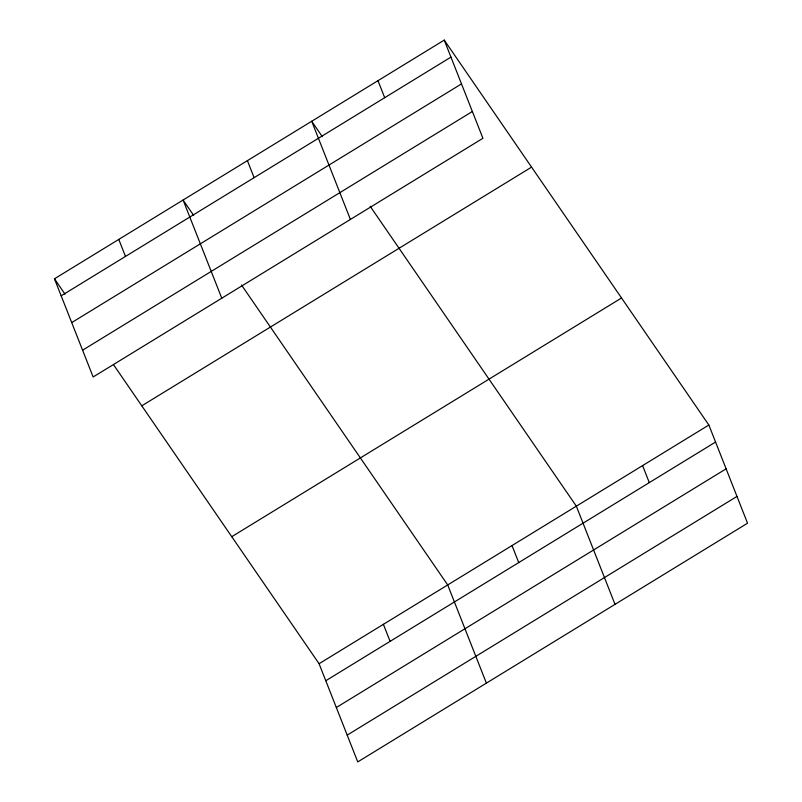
<?xml version="1.0" encoding="UTF-8"?>
<svg xmlns="http://www.w3.org/2000/svg" width="802" height="802" viewBox="0 0 802 802"><rect width="100%" height="100%" fill="white"/><g stroke="black" fill="none" stroke-linecap="round" stroke-linejoin="round"><path stroke-width="1.2" d="M444.248 40.1L482.924 138.285L93.142 376.98L54.466 278.795L444.248 40.1L708.858 425.02L747.534 523.205L357.752 761.9L319.076 663.715L113.623 364.84M61.173 295.818L450.955 57.122M71.719 322.594L461.501 83.909M82.586 350.193L472.368 111.498M141.784 405.822L531.566 167.127M231.758 536.688L621.54 297.993M319.076 663.715L708.858 425.02M325.782 680.738L715.564 442.042M336.329 707.524L726.111 468.829M347.206 735.113L736.988 496.418M322.284 136.621L311.717 121.252L350.394 219.437M370.173 206.284L576.337 506.172L615.014 604.357M193.653 215.387L183.097 200.029L221.773 298.214M241.542 285.051L447.706 584.949L486.383 683.134M54.466 278.795L65.032 294.164M642.592 465.601L649.299 482.624M377.983 80.681L384.689 97.694M512.017 545.561L518.724 562.583M247.407 160.641L254.114 177.663M383.396 624.327L390.093 641.349M118.776 239.407L125.483 256.429"/></g></svg>
